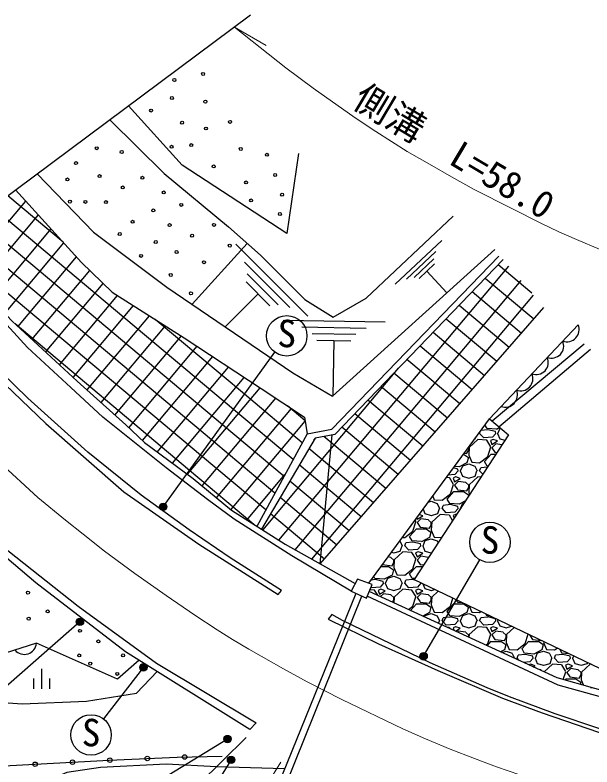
# Model space of a CAD drawing. Units: millimetres at full size, sheet at 1:1000; details may follow other scales. Extents: x 40000 to 680000, y 20000 to 380000.
# Drawn here: x 399709 to 438224, y 287739 to 337932 of the extents above; entities that cross this region are included whole.
import ezdxf
from ezdxf.enums import TextEntityAlignment as Align

# ---------------------------------------------------------------- set-up
doc = ezdxf.new("R2010")
doc.units = ezdxf.units.MM
doc.header["$LTSCALE"] = 1000
doc.linetypes.add('CHAIN', pattern=[18.5, 12, -1.5, 3.5, -1.5])
for name, color, linetype, lineweight in [('M-BGD', 7, 'Continuous', 25), ('M-BGD-EXST', 7, 'Continuous', 25), ('M-BMK', 2, 'CHAIN', 13), ('M-BMK-OTRS', 5, 'Continuous', 25), ('M-STR-HTXT', 7, 'Continuous', 13)]:
    doc.layers.add(name, color=color, linetype=linetype, lineweight=lineweight)
doc.styles.add('ＭＳ ゴシック', font='')
doc.styles.get('ＭＳ ゴシック').set_extended_font_data('MS Gothic')

msp = doc.modelspace()

# ---------------------------------------------------------------- hatches: boundary and pattern name
at = {"layer": 'M-BGD-EXST'}
for points in [[(409817, 305225, -1), (409378, 304985, -1)], [(404259, 297543, -1), (403820, 297304, -1)], [(427202, 295244, -1), (426763, 295005, -1)], [(408505, 294512, -1), (408066, 294273, -1)], [(414109, 289719, -1), (413670, 289480, -1)], [(414351, 288337, -1), (413912, 288098, -1)]]:
    msp.add_hatch(color=256, dxfattribs=at).paths.add_polyline_path(points)

# ---------------------------------------------------------------- linework, layer by layer
at = {"layer": 'M-BGD'}
for p, q in [((402921, 322771), (399225, 325873)), ((396430, 320764), (400419, 325518)), ((414291, 311599), (398194, 325106)), ((413557, 310584), (397164, 324339)), ((397292, 319847), (401269, 324586)), ((412823, 309568), (396133, 323572)), ((398155, 318930), (402118, 323653)), ((412089, 308552), (395103, 322805)), ((425092, 319969), (428191, 322876)), ((399018, 318014), (402967, 322721)), ((415204, 322686), (411527, 318630)), ((414439, 322634), (419247, 317828)), ((399906, 317128), (403817, 321788)), ((425849, 320310), (427802, 322142)), ((415023, 321441), (418054, 318412)), ((426344, 320406), (427675, 321654)), ((426681, 320353), (427707, 321315)), ((434203, 319368), (431958, 321252)), ((400828, 316282), (404695, 320890)), ((417318, 302875), (432670, 321171)), ((427194, 320834), (428544, 319395)), ((415202, 320654), (417266, 318591)), ((434336, 317624), (431089, 320349)), ((401750, 315436), (405592, 320015)), ((415134, 320113), (416726, 318522)), ((418410, 302232), (433491, 320205)), ((415930, 319318), (413739, 317125)), ((419520, 301610), (434312, 319239)), ((433514, 316682), (430220, 319446)), ((402672, 314591), (406547, 319208)), ((403595, 313745), (407613, 318534)), ((420084, 301294), (435019, 318407)), ((432692, 315740), (429351, 318543)), ((404521, 312904), (408679, 317859)), ((411354, 307536), (399709, 317308)), ((415025, 312615), (409070, 317612)), ((417618, 317570), (424415, 317443)), ((431870, 314798), (428482, 317641)), ((405449, 312066), (409745, 317185)), ((418866, 317116), (423150, 317036)), ((431047, 313856), (427613, 316738)), ((406378, 311228), (410811, 316511)), ((419541, 316673), (422459, 316619)), ((419867, 316236), (422117, 316194)), ((407301, 310384), (411864, 315821)), ((420992, 316215), (420923, 312496)), ((430225, 312915), (426745, 315835)), ((437704, 315954), (431567, 310819)), ((432014, 310442), (438130, 315630)), ((408210, 309522), (412914, 315128)), ((429403, 311973), (425876, 314932)), ((409204, 308762), (413964, 314435)), ((416252, 303550), (425314, 314349)), ((410214, 308021), (415014, 313742)), ((428581, 311031), (425007, 314030)), ((411223, 307279), (416064, 313049)), ((427759, 310089), (424138, 313127)), ((412202, 306501), (417114, 312355)), ((418881, 309380), (415025, 312615)), ((426937, 309147), (423269, 312224)), ((419076, 310848), (417891, 311842)), ((413164, 305702), (418164, 311662)), ((418273, 308258), (414291, 311599)), ((426115, 308205), (422401, 311322)), ((414125, 304903), (419082, 310811)), ((417666, 307136), (413557, 310584)), ((425293, 307263), (421532, 310419)), ((431276, 310248), (430803, 310198)), ((431229, 310324), (431081, 310578)), ((431849, 310279), (431224, 310329)), ((431774, 310126), (431274, 310251)), ((432074, 310392), (431850, 310275)), ((431949, 310000), (432099, 310350)), ((432100, 310350), (432117, 310355)), ((419652, 309546), (419786, 309705)), ((420084, 301294), (420891, 309900)), ((424471, 306321), (420324, 309800)), ((430424, 309651), (430445, 309711)), ((430724, 310001), (430794, 310186)), ((430999, 309707), (430724, 310007)), ((431574, 309751), (430999, 309701)), ((431800, 310001), (431575, 309751)), ((431800, 309998), (431775, 310123)), ((431923, 310001), (432073, 309651)), ((417058, 306014), (412823, 309568)), ((430600, 309600), (430025, 309075)), ((430393, 309639), (430426, 309649)), ((431200, 309548), (430600, 309598)), ((431480, 309101), (431205, 309551)), ((431449, 309525), (431549, 309275)), ((431625, 309600), (431450, 309525)), ((431550, 309275), (431925, 309500)), ((431800, 309300), (431550, 309050)), ((431926, 309500), (431626, 309600)), ((432217, 309239), (431802, 309301)), ((432074, 309649), (432418, 309547)), ((423649, 305379), (419331, 309002)), ((429700, 308695), (429876, 308674)), ((429876, 308675), (430001, 308900)), ((430004, 309046), (429976, 309071)), ((430024, 309076), (429999, 308551)), ((430000, 308900), (430000, 309050)), ((431275, 308474), (431475, 309099)), ((431549, 309051), (431749, 308751)), ((431751, 308749), (431887, 308733)), ((416450, 304892), (412089, 308552)), ((429648, 308625), (429650, 308625)), ((429651, 308628), (429974, 308405)), ((429976, 308400), (429876, 308050)), ((429996, 308555), (430196, 308080)), ((430725, 308049), (431275, 308474)), ((431050, 308126), (431500, 308626)), ((431500, 308625), (431816, 308625)), ((422827, 304437), (418687, 307910)), ((429274, 307626), (428971, 307702)), ((429349, 307779), (429045, 307803)), ((429875, 308050), (429350, 307775)), ((429449, 307500), (429599, 307850)), ((429600, 307850), (430000, 307975)), ((429999, 307975), (430399, 307825)), ((430199, 308074), (430724, 308049)), ((430400, 307824), (430550, 307499)), ((430724, 307501), (430799, 307701)), ((431242, 307744), (430801, 307698)), ((431229, 307824), (431054, 308124)), ((431293, 307823), (431224, 307829)), ((415655, 303927), (411354, 307536)), ((415187, 304224), (417731, 307256)), ((429074, 307251), (428610, 307210)), ((429300, 307501), (429075, 307251)), ((429300, 307498), (429275, 307623)), ((429423, 307501), (429573, 307151)), ((430424, 307151), (430549, 307501)), ((430936, 307276), (430724, 307507)), ((422005, 303495), (418043, 306819)), ((428700, 307048), (428503, 307065)), ((428980, 306601), (428705, 307051)), ((428949, 307025), (429049, 306775)), ((429125, 307100), (428950, 307025)), ((429050, 306775), (429425, 307000)), ((429300, 306800), (429050, 306550)), ((429426, 307000), (429126, 307100)), ((429802, 306726), (429302, 306801)), ((429574, 307149), (429999, 307024)), ((430004, 306546), (429804, 306721)), ((430001, 307024), (430426, 307149)), ((430600, 307100), (430025, 306575)), ((430808, 307081), (430600, 307098)), ((428775, 305974), (428975, 306599)), ((429049, 306551), (429249, 306251)), ((429251, 306249), (429876, 306174)), ((429876, 306175), (430001, 306400)), ((430024, 306576), (429999, 306051)), ((430000, 306400), (430000, 306550)), ((421183, 302553), (417400, 305727)), ((427593, 305825), (427696, 305580)), ((428225, 305549), (428775, 305974)), ((428550, 305626), (429000, 306126)), ((429000, 306125), (429650, 306125)), ((429649, 306130), (429974, 305905)), ((429976, 305900), (429928, 305732)), ((429996, 306055), (430052, 305922)), ((427288, 305408), (427500, 305475)), ((427499, 305475), (427899, 305325)), ((427699, 305574), (428224, 305549)), ((427900, 305324), (428050, 304999)), ((428224, 305001), (428299, 305201)), ((428776, 305248), (428301, 305198)), ((428729, 305324), (428554, 305624)), ((429349, 305279), (428724, 305329)), ((429274, 305126), (428774, 305251)), ((429774, 305497), (429350, 305275)), ((429449, 305000), (429599, 305350)), ((429600, 305350), (429699, 305381)), ((426947, 304944), (427073, 304651)), ((427924, 304651), (428049, 305001)), ((428499, 304707), (428224, 305007)), ((429074, 304751), (428499, 304701)), ((429300, 305001), (429075, 304751)), ((429300, 304998), (429275, 305123)), ((429423, 305001), (429434, 304975)), ((420361, 301611), (416756, 304636)), ((426480, 304101), (426411, 304214)), ((426516, 304357), (426549, 304275)), ((426550, 304275), (426925, 304500)), ((426800, 304300), (426550, 304050)), ((426926, 304500), (426681, 304582)), ((427302, 304226), (426802, 304301)), ((427074, 304649), (427499, 304524)), ((427504, 304046), (427304, 304221)), ((427501, 304524), (427926, 304649)), ((428100, 304600), (427525, 304075)), ((428700, 304548), (428100, 304598)), ((428924, 304193), (428705, 304551)), ((428949, 304525), (429022, 304343)), ((429125, 304600), (428950, 304525)), ((429178, 304583), (429126, 304600)), ((426275, 303474), (426475, 304099)), ((426549, 304051), (426749, 303751)), ((426750, 303749), (427375, 303674)), ((427376, 303675), (427501, 303900)), ((427524, 304076), (427499, 303551)), ((427500, 303900), (427500, 304050)), ((425725, 303049), (426275, 303474)), ((426050, 303126), (426500, 303626)), ((426500, 303625), (427150, 303625)), ((427149, 303630), (427474, 303405)), ((427476, 303400), (427376, 303050)), ((427496, 303555), (427696, 303080)), ((425393, 302827), (425399, 302825)), ((425400, 302824), (425550, 302499)), ((425562, 303057), (425724, 303049)), ((425724, 302501), (425799, 302701)), ((426276, 302748), (425801, 302698)), ((426229, 302824), (426054, 303124)), ((426849, 302779), (426224, 302829)), ((426774, 302626), (426274, 302751)), ((427375, 303050), (426850, 302775)), ((426949, 302500), (427099, 302850)), ((427100, 302850), (427500, 302975)), ((427499, 302975), (427899, 302825)), ((427699, 303074), (428178, 303051)), ((427900, 302824), (427954, 302708)), ((425424, 302151), (425549, 302501)), ((425999, 302207), (425724, 302507)), ((426574, 302251), (425999, 302201)), ((426800, 302501), (426575, 302251)), ((426800, 302498), (426775, 302623)), ((426923, 302501), (427073, 302151)), ((424802, 301726), (424606, 301755)), ((425004, 301546), (424804, 301721)), ((424838, 302071), (424999, 302024)), ((425001, 302024), (425426, 302149)), ((425600, 302100), (425025, 301575)), ((426200, 302048), (425600, 302098)), ((426480, 301601), (426205, 302051)), ((426449, 302025), (426549, 301775)), ((426625, 302100), (426450, 302025)), ((426550, 301775), (426925, 302000)), ((426800, 301800), (426550, 301550)), ((426926, 302000), (426626, 302100)), ((427302, 301726), (426802, 301801)), ((427074, 302149), (427499, 302024)), ((427308, 301718), (427304, 301721)), ((427501, 302024), (427509, 302027)), ((424243, 301260), (424249, 301251)), ((424250, 301249), (424875, 301174)), ((424876, 301175), (425001, 301400)), ((425024, 301576), (424999, 301051)), ((425000, 301400), (425000, 301550)), ((426275, 300974), (426475, 301599)), ((426549, 301551), (426749, 301251)), ((426750, 301249), (426984, 301221)), ((424144, 301125), (424650, 301125)), ((424649, 301130), (424974, 300905)), ((424976, 300900), (424876, 300550)), ((424996, 301055), (425196, 300580)), ((425725, 300549), (426275, 300974)), ((426050, 300626), (426500, 301126)), ((426500, 301125), (426921, 301125)), ((423776, 300248), (423477, 300217)), ((423729, 300324), (423653, 300455)), ((424349, 300278), (423724, 300328)), ((424274, 300126), (423774, 300251)), ((424875, 300550), (424350, 300275)), ((424449, 300000), (424599, 300350)), ((424600, 300350), (425000, 300475)), ((424999, 300475), (425399, 300325)), ((425199, 300574), (425724, 300549)), ((425400, 300324), (425550, 299999)), ((425724, 300001), (425799, 300201)), ((426276, 300248), (425801, 300198)), ((426229, 300324), (426054, 300624)), ((426392, 300315), (426224, 300328)), ((426407, 300218), (426274, 300251)), ((423499, 299707), (423479, 299729)), ((424074, 299751), (423499, 299701)), ((424300, 300001), (424075, 299751)), ((424300, 299998), (424275, 300123)), ((424423, 300001), (424573, 299651)), ((425424, 299651), (425549, 300001)), ((425999, 299707), (425724, 300007)), ((426574, 299751), (425999, 299701)), ((426800, 300001), (426575, 299751)), ((426800, 299998), (426793, 300033)), ((426939, 299964), (427073, 299651)), ((422465, 299325), (416973, 285825)), ((423700, 299548), (423411, 299572)), ((423920, 299200), (423705, 299551)), ((423949, 299525), (424049, 299275)), ((424125, 299600), (423950, 299525)), ((424050, 299275), (424425, 299500)), ((424300, 299300), (424112, 299112)), ((424426, 299500), (424126, 299600)), ((424802, 299226), (424302, 299301)), ((424574, 299649), (424999, 299524)), ((425004, 299046), (424804, 299221)), ((425001, 299524), (425426, 299649)), ((425600, 299600), (425025, 299075)), ((426200, 299548), (425600, 299598)), ((426480, 299101), (426205, 299551)), ((426449, 299525), (426549, 299275)), ((426625, 299600), (426450, 299525)), ((426550, 299275), (426925, 299500)), ((426800, 299300), (426550, 299050)), ((426926, 299500), (426626, 299600)), ((427302, 299226), (426802, 299301)), ((427074, 299649), (427499, 299524)), ((427504, 299046), (427304, 299221)), ((427501, 299524), (427722, 299589)), ((427962, 299474), (427525, 299075)), ((417471, 285754), (422865, 299137)), ((424914, 298743), (425001, 298900)), ((425000, 298900), (425000, 299050)), ((425024, 299076), (425006, 298700)), ((426275, 298474), (426475, 299099)), ((426549, 299051), (426749, 298751)), ((426750, 298749), (427375, 298674)), ((427376, 298675), (427501, 298900)), ((427524, 299076), (427499, 298551)), ((427500, 298900), (427500, 299050)), ((428775, 298474), (428945, 299004)), ((429144, 298909), (429166, 298876)), ((429166, 298876), (429249, 298751)), ((429250, 298749), (429555, 298713)), ((425984, 298249), (426275, 298474)), ((426109, 298192), (426500, 298626)), ((426500, 298625), (427150, 298625)), ((427149, 298630), (427474, 298405)), ((427476, 298400), (427376, 298050)), ((427496, 298555), (427696, 298080)), ((428225, 298049), (428775, 298474)), ((428550, 298126), (429000, 298626)), ((429000, 298625), (429020, 298625)), ((429020, 298625), (429650, 298625)), ((429649, 298630), (429974, 298405)), ((429976, 298400), (429876, 298050)), ((430025, 298488), (430196, 298080)), ((427375, 298050), (426928, 297815)), ((427058, 297755), (427099, 297850)), ((427100, 297850), (427500, 297975)), ((427499, 297975), (427899, 297825)), ((427699, 298074), (428224, 298049)), ((427900, 297824), (428050, 297499)), ((428224, 297501), (428299, 297701)), ((428492, 297718), (428301, 297698)), ((428776, 297748), (428492, 297718)), ((428641, 297975), (428554, 298124)), ((428729, 297824), (428641, 297975)), ((429349, 297778), (428724, 297828)), ((429274, 297626), (428774, 297751)), ((429875, 298050), (429350, 297775)), ((429449, 297500), (429599, 297850)), ((429600, 297850), (430000, 297975)), ((429999, 297975), (430399, 297825)), ((430199, 298074), (430724, 298049)), ((430400, 297824), (430550, 297499)), ((430724, 297501), (430799, 297701)), ((430725, 298049), (430808, 298113)), ((431276, 297748), (430801, 297698)), ((431229, 297824), (431158, 297946)), ((431440, 297811), (431224, 297828)), ((431774, 297626), (431274, 297751)), ((427987, 297327), (428049, 297501)), ((428313, 297410), (428224, 297507)), ((428499, 297207), (428313, 297410)), ((429074, 297251), (428499, 297201)), ((429300, 297501), (429075, 297251)), ((429300, 297498), (429275, 297623)), ((429423, 297501), (429573, 297151)), ((429574, 297149), (429999, 297024)), ((430001, 297024), (430426, 297149)), ((430424, 297151), (430549, 297501)), ((430999, 297207), (430724, 297507)), ((431574, 297251), (430999, 297201)), ((431800, 297501), (431575, 297251)), ((431800, 297498), (431775, 297623)), ((431923, 297501), (432073, 297151)), ((431949, 297500), (431973, 297556)), ((432074, 297149), (432499, 297024)), ((428700, 297048), (428569, 297059)), ((428751, 296975), (428705, 297051)), ((428949, 297025), (429018, 296853)), ((429125, 297100), (428950, 297025)), ((429109, 296811), (429425, 297000)), ((429426, 297000), (429126, 297100)), ((429300, 296800), (429247, 296747)), ((429802, 296726), (429302, 296801)), ((430004, 296546), (429804, 296721)), ((430600, 297100), (430025, 296575)), ((431200, 297048), (430600, 297098)), ((431480, 296601), (431205, 297051)), ((431449, 297025), (431549, 296775)), ((431625, 297100), (431450, 297025)), ((431550, 296775), (431925, 297000)), ((431800, 296800), (431550, 296550)), ((431926, 297000), (431626, 297100)), ((432302, 296726), (431802, 296801)), ((432504, 296546), (432304, 296721)), ((432501, 297024), (432863, 297131)), ((433041, 297046), (432525, 296575)), ((430000, 296401), (430000, 296550)), ((430001, 296400), (430001, 296400)), ((430024, 296576), (430015, 296394)), ((431275, 295974), (431475, 296599)), ((431549, 296551), (431749, 296251)), ((431750, 296249), (432375, 296174)), ((432376, 296175), (432501, 296400)), ((432524, 296576), (432499, 296051)), ((432500, 296400), (432500, 296550)), ((433775, 295974), (433975, 296599)), ((434049, 296551), (434249, 296251)), ((434059, 296559), (434050, 296550)), ((434250, 296249), (434858, 296176)), ((431145, 295873), (431275, 295974)), ((431235, 295832), (431500, 296126)), ((431500, 296125), (432150, 296125)), ((432149, 296130), (432474, 295905)), ((432476, 295900), (432376, 295550)), ((432496, 296055), (432696, 295580)), ((433225, 295549), (433775, 295974)), ((433550, 295626), (434000, 296126)), ((434000, 296125), (434650, 296125)), ((434649, 296130), (434974, 295905)), ((434976, 295900), (434876, 295550)), ((434996, 296056), (435196, 295581)), ((435001, 296108), (434999, 296051)), ((435725, 295549), (435895, 295680)), ((432375, 295550), (432129, 295420)), ((432208, 295384), (432500, 295475)), ((432499, 295475), (432899, 295325)), ((432699, 295574), (433224, 295549)), ((432900, 295324), (433050, 294999)), ((433224, 295001), (433299, 295201)), ((433776, 295248), (433301, 295198)), ((433729, 295324), (433554, 295624)), ((434349, 295278), (433724, 295328)), ((434274, 295126), (433774, 295251)), ((434875, 295550), (434350, 295275)), ((434449, 295000), (434599, 295350)), ((434600, 295350), (435000, 295475)), ((434999, 295475), (435399, 295325)), ((435199, 295574), (435724, 295549)), ((435400, 295324), (435550, 294999)), ((435724, 295001), (435799, 295201)), ((436276, 295248), (435801, 295198)), ((436229, 295324), (436070, 295597)), ((436713, 295289), (436224, 295328)), ((436774, 295126), (436274, 295251)), ((436949, 295000), (437012, 295146)), ((433048, 294997), (433049, 295001)), ((433368, 294850), (433224, 295007)), ((434074, 294751), (433661, 294715)), ((434300, 295001), (434075, 294751)), ((434300, 294998), (434275, 295123)), ((434423, 295001), (434573, 294651)), ((434574, 294649), (434999, 294524)), ((435001, 294524), (435426, 294649)), ((435424, 294651), (435549, 295001)), ((435999, 294707), (435724, 295007)), ((436574, 294751), (435999, 294701)), ((436800, 295001), (436575, 294751)), ((436800, 294998), (436775, 295123)), ((436923, 295001), (437073, 294651)), ((437074, 294649), (437499, 294524)), ((437501, 294524), (437926, 294649)), ((437924, 294651), (437942, 294702)), ((401501, 292953), (401501, 294282)), ((434125, 294600), (434014, 294552)), ((434426, 294500), (434126, 294600)), ((434295, 294423), (434425, 294500)), ((434802, 294226), (434685, 294243)), ((434882, 294153), (434804, 294221)), ((435600, 294600), (435034, 294083)), ((436200, 294548), (435600, 294598)), ((436480, 294101), (436205, 294551)), ((436449, 294525), (436549, 294275)), ((436625, 294600), (436450, 294525)), ((436550, 294275), (436925, 294500)), ((436800, 294300), (436550, 294050)), ((436926, 294500), (436626, 294600)), ((437302, 294226), (436802, 294301)), ((437504, 294046), (437304, 294221)), ((438100, 294600), (437525, 294075)), ((438170, 294593), (438100, 294598)), ((400967, 292953), (400967, 293650)), ((402034, 292953), (402034, 293650)), ((436306, 293569), (436475, 294099)), ((436549, 294051), (436749, 293751)), ((436750, 293749), (437375, 293674)), ((437149, 293630), (437474, 293405)), ((437376, 293676), (437501, 293901)), ((437524, 294076), (437499, 293551)), ((437500, 293900), (437500, 294050)), ((436420, 293537), (436500, 293626)), ((436500, 293625), (437150, 293625)), ((437476, 293400), (437433, 293251)), ((437496, 293556), (437650, 293189)), ((438131, 293054), (438224, 293049))]:
    msp.add_line(p, q, dxfattribs=at)
for points in [[(418638, 328683), (417860, 323338), (410859, 327905), (407291, 331876)], [(406042, 330947), (409666, 327357), (413955, 323785), (416100, 321897), (419061, 318938), (420951, 317764), (423146, 319040), (428967, 324499)], [(401183, 327330), (404940, 323435), (409848, 319773), (418256, 314051), (420906, 312482), (431743, 322291)], [(399744, 326259), (404151, 321421), (406186, 319436), (410999, 316392), (416144, 312996), (419040, 311083), (419208, 309983), (415858, 303799)], [(422150, 299473), (418194, 301833), (414334, 304271), (412557, 305597), (409808, 307707), (405567, 311096), (403435, 313062), (400544, 315742), (397984, 318516), (394512, 322365)], [(394812, 322588), (396111, 321102), (399510, 317491), (403865, 313497), (407096, 310579), (408346, 309393), (411601, 307001), (414162, 304873), (417751, 302601), (422417, 299987)], [(419208, 309983), (420866, 310291), (432008, 321840)], [(432299, 321607), (421061, 309930), (419742, 309697), (416152, 303613)], [(392091, 320563), (393322, 319137), (395760, 316409), (401772, 310661), (406972, 306114), (411977, 302606), (417283, 299249), (417496, 299522), (414080, 301696), (411330, 303577), (408127, 305887), (404563, 308744), (400558, 312349), (396058, 316714), (393575, 319374), (392476, 320850)], [(423320, 300002), (431377, 310980), (437298, 317263)], [(385838, 315909), (387990, 313443), (390134, 310886), (394456, 306601), (399228, 302178), (403931, 298481), (409157, 294668), (415796, 290694), (415381, 290245), (407082, 295428), (401100, 300024), (395118, 305104), (391450, 308845), (386886, 313787), (385496, 315654)], [(431377, 310980), (432651, 309905), (426347, 300246), (441799, 292857)], [(407986, 294864), (406547, 293607), (401139, 295992), (394840, 294005), (390096, 295136), (386501, 297727), (384671, 298269), (380678, 301480), (380806, 304341), (380567, 305787)], [(441799, 292857), (440929, 292263), (435900, 293684), (423361, 299457)], [(440745, 292315), (440717, 291881), (435964, 293196), (423227, 299148)], [(450423, 287538), (447981, 288037), (445370, 288577), (442114, 289387), (438693, 290298), (435775, 291277), (432730, 292428), (431235, 293030), (427429, 294688), (421571, 297505), (420867, 297914), (420622, 297605), (423966, 295952), (427928, 294172), (432249, 292325), (434894, 291344), (439431, 289798), (444016, 288570), (447560, 287789), (452899, 286805)], [(392635, 294530), (393923, 292975), (397690, 292142), (400188, 291957), (404488, 292142), (407819, 292657), (409206, 294102)], [(395863, 287749), (398547, 287784), (405995, 288189), (410534, 288391), (413537, 288452)], [(417704, 287622), (413156, 287749), (409802, 287930), (405417, 287704), (403163, 287377), (401441, 286639), (399676, 285306), (398365, 284180), (395885, 280268)]]:
    msp.add_lwpolyline(points, dxfattribs=at)
msp.add_lwpolyline([(422564, 300269), (422150, 299473), (423162, 298997), (423561, 299917)], close=True, dxfattribs=at)
for centre, radius in [((412267, 333999), 100), ((410344, 333592), 100), ((410177, 332391), 100), ((412415, 332151), 100), ((408790, 331559), 100), ((410861, 330746), 100), ((414061, 330801), 100), ((412452, 330358), 100), ((411472, 329249), 100), ((405165, 329045), 100), ((406830, 328786), 100), ((410159, 329138), 100), ((414782, 328990), 100), ((416521, 328602), 100), ((403778, 328046), 100), ((412970, 327826), 100), ((405350, 327178), 100), ((417075, 327253), 100), ((403205, 326956), 100), ((408217, 327067), 100), ((415134, 326754), 100), ((406904, 326420), 100), ((409641, 326087), 100), ((417538, 325941), 100), ((403371, 325477), 100), ((404407, 325459), 100), ((405776, 325441), 100), ((410806, 325256), 100), ((415466, 325553), 100), ((408938, 324886), 100), ((417390, 324647), 100), ((407551, 324128), 100), ((410029, 323907), 100), ((412988, 323925), 100), ((406700, 323315), 100), ((411527, 323204), 100), ((409105, 322779), 100), ((414043, 322539), 100), ((408124, 321855), 100), ((410492, 322114), 100), ((412323, 321430), 100), ((410103, 320580), 100), ((411453, 319358), 100), ((400573, 299374), 100), ((401889, 298118), 100), ((400621, 297640), 100), ((404045, 296826), 100), ((405273, 296119), 100), ((403995, 295186), 100), ((406925, 295187), 100), ((404729, 294638), 100), ((406528, 293954), 100), ((403545, 288056), 150), ((406042, 288191), 150), ((408539, 288302), 150), ((411037, 288401), 150), ((401049, 287920), 150)]:
    msp.add_circle(centre, radius, dxfattribs=at)
for centre, start, end in [((436557, 316931), 249.3144, 24.0747), ((435528, 315840), 249.3144, 24.0747), ((434499, 314748), 249.3144, 24.0747), ((433470, 313657), 249.3144, 24.0747), ((432441, 312565), 249.3144, 24.0747), ((400330, 296064), 220.1277, 354.888)]:
    msp.add_arc(centre, 812, start, end, dxfattribs=at)
at = {"layer": 'M-BGD-EXST'}
for p, q in [((409597, 305105), (417056, 315425)), ((426983, 295125), (430732, 301567)), ((404039, 297424), (396875, 291144)), ((408286, 294392), (405611, 290945)), ((413890, 289599), (403240, 283085)), ((414132, 288217), (407340, 277307))]:
    msp.add_line(p, q, dxfattribs=at)
for centre, radius in [((417847, 316519), 1350), ((409597, 305105), 250), ((431411, 302734), 1350), ((404039, 297424), 250), ((426983, 295125), 250), ((408286, 294392), 250), ((404783, 289879), 1350), ((413890, 289599), 250), ((414132, 288217), 250)]:
    msp.add_circle(centre, radius, dxfattribs=at)
at = {"layer": 'M-BMK'}
msp.add_lwpolyline([(398639, 308096), (401237, 305729), (403079, 304204), (404262, 303269), (405678, 302142), (407713, 300644), (409794, 299182), (411706, 297876), (413204, 296887), (414222, 296241), (415322, 295608), (417624, 294283), (419219, 293431), (421515, 292249), (425587, 290279), (427108, 289622), (428768, 288931), (430375, 288309), (431844, 287757), (433417, 287204)], dxfattribs=at)
at = {"layer": 'M-BMK-OTRS'}
msp.add_line((415427, 337932), (361727, 297964), dxfattribs=at)
at = {"layer": 'M-STR-HTXT'}
for p, q in [((414353, 337132), (416469, 335889)), ((415147, 289695), (394786, 269782)), ((417456, 288054), (402717, 264718))]:
    msp.add_line(p, q, dxfattribs=at)
msp.add_lwpolyline([(414353, 337132), (417794, 334401), (419611, 333044), (422424, 331067), (423788, 330164), (425886, 328818), (427523, 327880), (428853, 327130), (430370, 326278), (432882, 325020), (434864, 324025), (436010, 323461), (437184, 322954), (438772, 322279), (440951, 321349), (444543, 320002), (446479, 319353), (448498, 318680), (451967, 317607)], dxfattribs=at)

# ---------------------------------------------------------------- texts
at = {"layer": 'M-BGD-EXST', "style": 'ＭＳ ゴシック'}
for p in [(417191, 315226), (430756, 301442), (404128, 288586)]:
    msp.add_text('S', height=1833, rotation=358.508, dxfattribs=at).set_placement(p, align=Align.BOTTOM_LEFT)
at = {"layer": 'M-STR-HTXT', "style": 'ＭＳ ゴシック'}
msp.add_text('側溝  L=58.0', height=1833, rotation=329.199, dxfattribs=at).set_placement((421847, 331418), align=Align.BOTTOM_LEFT)

doc.saveas('drawing.dxf')
